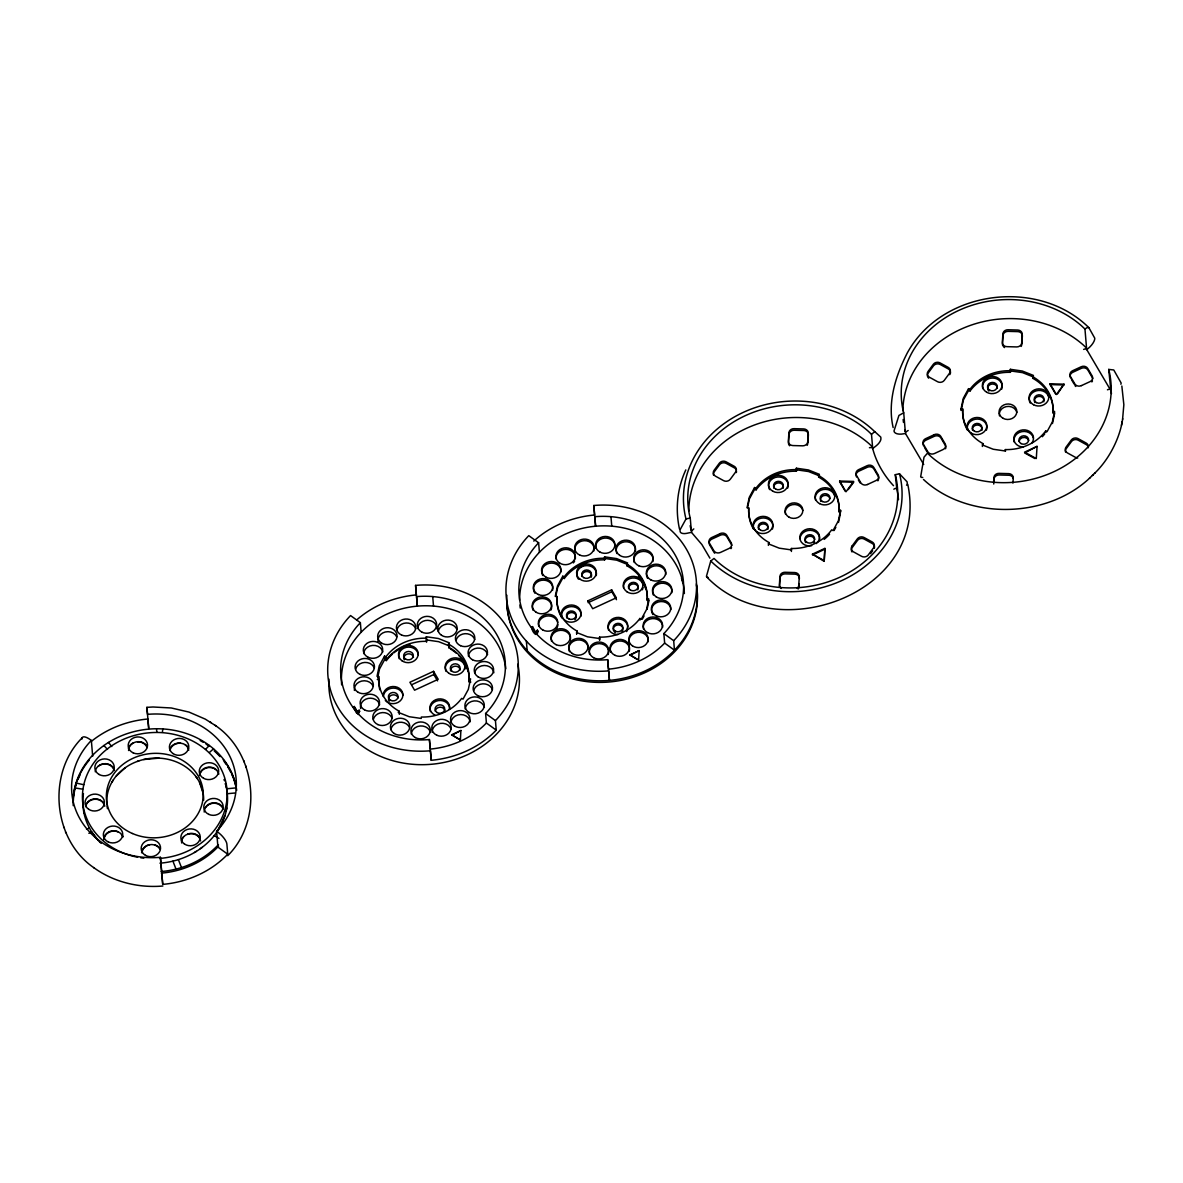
<?xml version="1.0" encoding="UTF-8"?>
<svg xmlns="http://www.w3.org/2000/svg" width="1183" height="1183" viewBox="0 0 1183 1183"><rect width="100%" height="100%" fill="white"/><g stroke="black" fill="none" stroke-linecap="round" stroke-linejoin="round"><path stroke-width="1.5" d="M156.969 732.144L156.348 728.758A82.13 71.483 -4.8 0 0 76.23 782.436L76.037 783.042A82.13 71.483 -4.8 0 0 74.943 787.006L74.721 787.922A82.13 71.483 -4.8 0 0 73.242 805.653M1021.846 344.416L1022.363 335.972A4.85 4.214 -4.8 0 0 1018.045 331.624L1008.123 331.358A4.85 4.214 -4.8 0 0 1003.021 335.44L1002.489 343.795A4.85 4.214 -4.8 0 0 1002.947 345.939M460.394 739.996L460.882 730.503L451.655 734.791L460.394 739.996L451.655 734.791M629.903 654.894L639.131 650.591L638.628 660.099L629.903 654.894L637.179 659.301M426.59 642.147L426.338 636.779L438.361 638.495L449.392 642.887L448.505 644.084L448.845 648.047M426.338 636.779L426.516 641.349A45.265 39.394 -4.8 0 0 386.176 659.996L384.83 659.256L384.564 656.077L385.909 656.831A45.265 39.394 -4.8 0 1 426.25 638.184M599.574 637.119L599.618 640.121L599.574 637.119A45.265 39.394 -4.8 0 0 639.914 618.472L641.275 619.212L646.554 609.496L648.816 598.968L647.205 598.923A45.265 39.394 -4.8 0 0 626.753 564.173L627.626 562.975L616.609 558.583L604.587 556.868L604.631 559.855A45.265 39.394 -4.8 0 0 564.291 578.502L562.931 577.762L562.797 576.18L564.158 576.92A45.265 39.394 -4.8 0 1 604.498 558.272M604.631 559.855L604.587 556.868M791.412 551.47L791.368 548.483A45.265 39.394 -4.8 0 0 831.708 529.836L833.054 530.576L838.348 520.86L840.595 510.331L838.984 510.287A45.265 39.394 -4.8 0 0 818.532 475.536L819.42 474.339L808.388 469.947L796.366 468.217L796.41 471.218A45.265 39.394 -4.8 0 0 756.07 489.866L754.724 489.126L754.591 487.529L755.937 488.283A45.265 39.394 -4.8 0 1 796.277 469.636M796.41 471.218L796.366 468.217M799.102 583.603L798.88 586.945A4.85 4.214 -4.8 0 1 798.111 589.03M807.856 443.226L808.388 434.871A4.85 4.214 -4.8 0 0 804.056 430.523L794.133 430.257A4.85 4.214 -4.8 0 0 789.031 434.353L788.499 442.797A4.85 4.214 -4.8 0 0 789.653 445.754M824.196 561.363L824.891 548.38L812.41 554.147L824.196 561.363L824.891 548.38M993.602 482.457L993.912 477.474A4.85 4.214 -4.8 0 1 998.896 473.377L1008.803 473.644A4.85 4.214 -4.8 0 1 1013.269 478.006L1012.944 483.108M993.735 484.039L994.045 479.056A4.85 4.214 -4.8 0 1 999.029 474.974L1008.936 475.241A4.85 4.214 -4.8 0 1 1013.328 478.583M1032.522 376.623A45.265 39.394 -4.8 0 1 1052.974 411.388L1054.585 411.433L1052.338 421.961L1047.044 431.677L1045.698 430.937A45.265 39.394 -4.8 0 1 1005.343 449.584L1005.269 450.989L993.247 449.259L982.215 444.882L983.103 443.684A45.265 39.394 -4.8 0 1 962.651 408.919L961.04 408.874L961.173 410.471L963.42 399.943L968.714 390.227L968.581 388.63L969.927 389.37A45.265 39.394 -4.8 0 1 1010.267 370.737L1010.356 369.318L1022.378 371.048L1033.41 375.425L1032.655 378.22A45.265 39.394 -4.8 0 1 1053.107 412.971L1054.718 413.015L1052.471 423.544M968.714 390.227L970.06 390.967A45.265 39.394 -4.8 0 1 1010.4 372.32L1010.356 369.318M1037.062 446.375L1036.293 458.56L1024.582 452.143L1037.062 446.375L1024.641 452.941L1034.903 458.56M799.412 578.591L799.412 578.487A4.85 4.214 -4.8 0 0 794.946 574.139L785.039 573.873A4.85 4.214 -4.8 0 0 780.055 577.969L779.538 586.413A4.85 4.214 -4.8 0 0 779.582 587.3M162.426 732.307L162.781 728.935M1122.711 418.723C1120.124 437.473 1109.417 459.137 1094.482 473.437M358.286 714.502L359.114 710.184L357.665 712.24L359.114 710.184M537.348 630.288L537.866 631.145C537.407 639.441 529.954 629.356 532.527 626.606L535.943 632.801L537.348 630.288L535.943 632.801M1121.957 422.627L1122.179 421.429L1121.454 425.333M1122.563 419.418L1123.85 404.734L1121.839 386.013M226.116 811.272L226.796 807.989M377.658 677.755L379.536 668.972L384.83 659.256M555.773 596.247L557.651 587.478L562.931 577.762M647.071 609.334L648.949 600.565L647.338 600.52A45.265 39.394 -4.8 0 0 626.886 565.755L626.753 564.173M747.552 507.611L749.431 498.842L754.724 489.126M838.481 522.442L840.359 513.673M961.04 408.874L963.287 398.36L968.581 388.63M224.947 815.545L217.347 831.383M906.533 485.207A6.462 3.15 -14.2 0 0 907.243 483.433L907.11 481.851L899.494 473.777L895.265 474.664L895.827 476.867A105.08 91.461 -4.8 0 1 841.231 576.579A105.08 91.461 -4.8 0 1 717.268 561.511L714.014 558.435L710.761 561.008L706.458 576.239A6.462 2.543 -45.9 0 0 708.07 577.363M685.8 469.917C677.223 488.254 675.153 509.341 679.5 529.067M359.617 711.057L358.331 713.379M537.866 631.145L536.579 633.467M384.564 656.077L379.27 665.807L377.022 676.336L378.634 676.38A45.265 39.394 -4.8 0 0 399.085 711.131L399.351 714.31M562.797 576.18L557.518 585.896L555.256 596.424L556.868 596.469A45.265 39.394 -4.8 0 0 577.319 631.219L576.579 634.014L577.319 631.219M642.28 619.182L644.04 615.944M754.591 487.529L749.297 497.259L747.05 507.788L748.662 507.818A45.265 39.394 -4.8 0 0 769.113 542.583L768.359 545.363M834.074 530.546L835.834 527.307M869.431 447.721A3.238 1.567 -16.1 0 1 872.699 448.564L876.337 445.695A6.462 2.543 -45.9 0 0 880.921 438.701L880.788 437.119L871.368 428.527A109.413 95.232 -4.8 0 0 742.288 412.837A109.413 95.232 -4.8 0 0 685.43 516.66L686.022 518.953L680.003 529.91L680.136 531.492A6.462 3.15 -14.2 0 0 686.717 533.341L691.449 532.335A3.238 1.301 -44.2 0 1 693.8 528.905M112.03 781.978L113.376 779.834M399.085 711.131L398.198 712.329L409.229 716.721L421.237 718.436L421.325 717.031A45.265 39.394 -4.8 0 0 461.681 698.384L463.026 699.123L468.32 689.408L470.568 678.879L468.956 678.835A45.265 39.394 -4.8 0 0 448.505 644.084M626.886 565.755L627.759 564.557L616.742 560.165L604.72 558.45M769.113 542.583L768.225 543.781L779.257 548.173L791.279 549.888M840.595 510.331L840.729 511.914L839.117 511.869A45.265 39.394 -4.8 0 0 818.666 477.119L819.553 475.921L808.521 471.529L796.499 469.814M848.226 489.614L853.682 482.22L839.708 481.836L839.649 481.037L853.623 481.422L845.978 491.788L839.649 481.037M870.54 553.659L872.655 550.79M982.348 446.464L983.103 443.684M1032.655 378.22L1033.543 377.022L1022.511 372.63L1010.489 370.915M1064.005 384.179L1056.36 394.56L1050.031 383.81L1064.005 384.179L1057.513 393.865M116.141 776.122L125.398 767.604M82.189 737.763C46.847 773.031 52.673 839.812 94.137 867.908M227.713 855.708C263.351 820.322 256.741 753.275 215.129 725.327M205.517 749.371L209.361 745.482L210.16 746.089A82.13 71.483 -4.8 0 1 213.532 748.824L214.019 749.268A82.13 71.483 -4.8 0 1 236.689 790.333M923.465 479.455C967.162 520.357 1048.818 519.973 1092.988 474.871L1092.367 475.462L1095.118 472.83M1089.469 478.243L1090.268 477.518M209.391 752.477L213.532 748.824M688.831 511.086A105.08 91.461 -4.8 0 1 754.517 424.978A105.08 91.461 -4.8 0 1 869.313 443.921L872.566 446.982L871.501 434.294L874.755 431.721M902.836 410.723A105.08 91.461 -4.8 0 1 969.291 325.783A105.08 91.461 -4.8 0 1 1083.303 345.007L1086.556 348.083L1084.959 329.037L1087.059 327.617L1088.863 327.647L1094.778 338.22L1094.63 339.654A9.701 3.8 -45.9 0 1 1087.902 348.704L1086.689 349.665A3.238 1.464 -30.5 0 0 1083.672 349.414M200.385 848.64L202.13 847.383M194.544 852.47L196.363 851.331M88.873 833.305L91.712 831.9L98.145 840.255M451.699 735.279L460.882 730.503M629.947 655.367L639.131 650.591M356.748 713.349L353.244 706.99L354.294 706.502L357.665 712.24M353.288 707.464L354.294 706.502M433.54 671.338L409.909 682.266L414.582 690.207L438.213 679.293L433.54 671.338L433.806 674.517L437.547 680.876M588.01 600.772L611.641 589.844L616.313 597.799L592.698 608.713L588.01 600.772L588.173 602.679L611.803 591.751L611.641 589.844M531.537 627.552L532.527 626.606M411.743 684.706L433.806 674.517M358.242 714.029L353.244 706.99M812.484 554.945L824.965 549.178M86.507 829.239L89.435 828.011M137.272 761.423L138.884 760.876M218.456 844.603A82.13 71.483 -4.8 0 1 181.487 867.553L180.467 867.878A82.13 71.483 -4.8 0 1 176.001 869.106L175.306 869.268A82.13 71.483 -4.8 0 1 161.184 871.546M143.69 759.53L159.04 758.126M172.925 861.135L176.001 869.106M1084.959 329.037L1081.706 325.976A105.08 91.461 -4.8 0 0 957.742 310.892A105.08 91.461 -4.8 0 0 903.132 410.605L903.708 412.808L898.932 415.44L893.993 431.011A9.701 4.732 -14.2 0 0 903.856 433.762L905.439 433.436A3.238 1.464 -30.5 0 1 908.189 430.508M1111.473 393.54A105.08 91.461 -4.8 0 0 1110.881 390.656L1108.722 369.421L1113.765 369.968L1121.1 382.952A9.701 4.732 -14.2 0 1 1120.878 384.253M686.022 518.953L690.251 518.05L689.674 515.862A105.08 91.461 -4.8 0 1 744.284 416.15A105.08 91.461 -4.8 0 1 868.248 431.218L871.501 434.294M236.304 787.863L226.589 788.81M227.313 793.704L235.358 792.965M148.733 728.462L146.899 707.345L153.021 706.99L171.328 707.981L188.984 712.077L205.295 719.131L216.001 725.918M162.87 886.008C138.603 888.152 113.435 882 93.649 867.568M1050.031 383.81L1050.105 384.593L1064.064 384.978M377.288 679.5L378.9 679.545A45.265 39.394 -4.8 0 0 379.802 689.793M426.605 639.944L438.627 641.674L449.658 646.051L448.771 647.249A45.265 39.394 -4.8 0 1 469.222 682.014L470.834 682.059M599.485 638.524L587.463 636.809L576.446 632.417M74.721 787.922L82.647 789.15M76.037 783.042L83.83 784.743M812.41 554.147L824.137 560.579M214.241 835.597L218.988 838.422M210.337 722.088L211.151 722.636M538.62 542.775L528.786 535.648A95.379 83.017 -4.8 0 0 516.306 627.582A95.379 83.017 -4.8 0 0 608.668 670.865L609.467 680.388L607.663 659.656A82.455 71.764 -4.8 0 1 527.81 622.243A82.455 71.764 -4.8 0 1 538.62 542.775L539.418 552.298M663.855 633.585L673.674 640.698L674.473 650.221L664.654 643.094L663.855 633.585A82.455 71.764 -4.8 0 0 674.65 554.117A82.455 71.764 -4.8 0 0 594.812 516.705L595.611 526.228L593.807 505.496A95.379 83.017 -4.8 0 1 686.17 548.764A95.379 83.017 -4.8 0 1 673.674 640.698M361.17 632.195L360.371 622.687L350.552 615.559A95.379 83.017 -4.8 0 0 338.057 707.493A95.379 83.017 -4.8 0 0 430.435 750.776L431.233 760.285A95.379 83.017 -4.8 0 0 496.239 730.133L495.44 720.61A95.379 83.017 -4.8 0 0 507.936 628.676A95.379 83.017 -4.8 0 0 415.558 585.393L416.357 594.916A95.379 83.017 -4.8 0 0 356.66 619.996M415.558 585.393L417.362 606.125L416.564 596.616A82.455 71.764 -4.8 0 1 496.416 634.014A82.455 71.764 -4.8 0 1 485.607 713.482L495.44 720.61M485.607 713.482L486.405 723.005L496.239 730.133M92.673 756.292L91.342 740.425L90.366 739.715A11.638 4.081 43.9 0 0 81.997 739.02M146.899 707.345L147.535 714.355A82.455 71.764 -4.8 0 1 227.387 751.767A82.455 71.764 -4.8 0 1 216.593 831.235L217.568 831.945A11.638 4.081 43.9 0 1 226.885 844.07L227.742 854.215A95.379 83.017 -4.8 0 1 162.736 884.381L160.4 857.305A82.455 71.764 -4.8 0 1 80.548 819.893A82.455 71.764 -4.8 0 1 91.342 740.425M227.742 854.215L217.923 847.102L216.593 831.235M100.111 842.37L101.176 843.361M1088.863 327.647C1038.171 277.532 941.712 289.953 907.272 352.992C895.649 375.662 887.294 402.013 893.15 427.581M710.761 561.008L714.148 564.187A109.413 95.232 -4.8 0 0 843.228 579.892A109.413 95.232 -4.8 0 0 900.086 476.069L899.494 473.777M706.695 576.92C776.654 649.94 930.829 592.846 907.745 484.291M691.449 532.335L701.889 544.55L709.889 558.139M103.897 745.527L107.52 749.401M893.52 485.695C883.553 475.019 876.056 461.666 872.699 448.564M108.481 742.451L111.793 746.547M195.86 776.521L197.28 778.577M1074.977 385.495L1075.022 385.584A4.85 4.214 -4.8 0 0 1075.761 386.471M1086.556 349.296L1109.403 388.128M905.439 433.436L923.716 464.49M1071.473 379.536L1074.09 384.017M1050.105 384.593L1055.517 393.806M924.5 447.47L927.132 451.936M858.355 479.928L860.1 482.915M839.708 481.836L845.254 491.241M611.803 591.751L616.476 599.692M537.393 630.761L537.91 631.618M531.492 627.079L535.81 634.428M359.144 710.658L359.662 711.53M354.338 706.99L357.695 712.713M856.551 476.867L856.596 476.956A4.85 4.214 -4.8 0 1 858.74 471.233L867.376 467.241A4.85 4.214 -4.8 0 1 873.897 468.956L878.378 476.601A4.85 4.214 -4.8 0 1 878.777 478.76M923.627 445.976L923.524 445.784A4.85 4.214 -4.8 0 1 925.757 440.253L934.407 436.261A4.85 4.214 -4.8 0 1 940.869 437.887L945.35 445.518A4.85 4.214 -4.8 0 1 945.542 448.741M199.543 782.436L203.18 793.512M178.382 859.612L181.487 867.553M243.802 760.669L244.304 762.015M245.68 765.785L246.182 767.161M63.631 826.873L63.912 827.627M65.509 832.004L65.79 832.758M224.031 779.493L224.474 780.81M1108.722 369.421L1109.284 371.625A105.08 91.461 -4.8 0 1 1054.674 471.337A105.08 91.461 -4.8 0 1 930.71 456.254L927.472 453.193L924.012 457.17L920.67 476.779A9.701 3.8 -45.9 0 0 922.74 477.429M904.729 429.651L905.306 431.854L903.708 412.808M225.347 783.427L226.352 787.449M83.682 811.287L84.023 813.194M106.84 804.041L106.795 803.464A48.503 42.218 -4.8 0 1 154.455 758.096A48.503 42.218 -4.8 0 1 203.639 800.24M82.914 805.017L83.106 806.954M360.371 622.687A82.455 71.764 -4.8 0 0 349.577 702.155A82.455 71.764 -4.8 0 0 429.414 739.552L431.233 760.285M148.733 728.624L147.86 719.013A95.379 83.017 -4.8 0 0 91.564 741.209M160.4 857.305L162.736 884.381M1052.974 411.388L1053.107 412.971M1045.698 430.937L1045.831 432.52M1010.267 370.737L1010.4 372.32M1005.343 449.584L1005.491 451.167M969.927 389.37L970.06 390.967M962.651 408.919L962.785 410.516A45.265 39.394 -4.8 0 0 967.605 430.39M895.265 474.664L896.891 489.57A105.08 91.461 -4.8 0 1 898.489 499.699M838.984 510.287L839.117 511.869M818.532 475.536L818.666 477.119M791.368 548.483L791.501 550.065M755.937 488.283L756.07 489.866M748.662 507.818L748.795 509.415A45.265 39.394 -4.8 0 0 753.615 529.289M690.251 518.05L691.316 530.753L690.754 528.55A105.08 91.461 -4.8 0 1 690.162 525.666M647.205 598.923L647.338 600.52M639.914 618.472L640.047 620.055M610.96 516.66L611.759 526.184M607.663 659.656L608.461 669.164A82.455 71.764 -4.8 0 0 664.654 643.094M593.807 505.496L594.605 515.004A95.379 83.017 -4.8 0 0 533.799 541.075M564.158 576.92L564.291 578.502M556.868 596.469L557.001 598.051A45.265 39.394 -4.8 0 0 561.821 617.925M526.361 641.097L527.16 650.62M468.956 678.835L469.222 682.014M432.712 596.572L433.51 606.08M429.414 739.552L430.213 749.076A82.455 71.764 -4.8 0 0 486.405 723.005M385.909 656.831L386.25 660.794A45.265 39.394 -4.8 0 1 392.505 654.022M378.634 676.38L378.9 679.545M157.058 728.758A82.13 71.483 -4.8 0 1 209.361 745.482M218.589 846.185A82.13 71.483 -4.8 0 1 161.317 873.143M73.316 800.995A82.13 71.483 -4.8 0 1 73.878 794.769M74.13 793.216A82.13 71.483 -4.8 0 1 75.076 788.588M75.461 787.05A82.13 71.483 -4.8 0 1 76.363 784.018M78.004 779.523A82.13 71.483 -4.8 0 1 79.956 775.131M214.153 750.85A82.13 71.483 -4.8 0 1 220.038 756.617M224.193 761.615A82.13 71.483 -4.8 0 1 226.071 764.233M227.816 766.924A82.13 71.483 -4.8 0 1 230.892 772.499M231.572 773.919A82.13 71.483 -4.8 0 1 233.391 778.296M233.923 779.774A82.13 71.483 -4.8 0 1 236.023 787.316M181.664 843.006A9.701 8.444 -4.8 0 1 183.676 836.736M187.698 834.045A9.701 8.444 -4.8 0 1 200.297 838.525M107.461 808.64A48.503 42.218 -4.8 0 1 107.017 805.919M225.465 783.871A72.429 63.039 -4.8 0 1 217.879 830.57M217.081 831.767A72.429 63.039 -4.8 0 1 159.956 863.176M99.771 842.03A72.429 63.039 -4.8 0 1 97.805 839.915M96.843 838.836A72.429 63.039 -4.8 0 1 83.431 793.571M104.311 837.727A9.701 8.444 -4.8 0 1 118.344 831.96M121.997 834.887A9.701 8.444 -4.8 0 1 123.032 836.869M85.59 806.643A9.701 8.444 -4.8 0 1 94.063 799.309A9.701 8.444 -4.8 0 1 104.193 804.366M128.4 748.469A9.701 8.444 -4.8 0 1 132.747 743.131M137.553 741.785A9.701 8.444 -4.8 0 1 147.121 747.612M170.189 748.307A9.701 8.444 -4.8 0 1 180.496 743.072M185.095 744.713A9.701 8.444 -4.8 0 1 188.718 750.288M142.019 852.677A9.701 8.444 -4.8 0 1 149.738 844.736M154.751 844.899A9.701 8.444 -4.8 0 1 160.356 849.01M98.248 766.244A9.701 8.444 -4.8 0 1 114.189 770.517M199.483 775.279A9.701 8.444 -4.8 0 1 205.975 767.649A9.701 8.444 -4.8 0 1 216.4 769.808M205.443 807.427A9.701 8.444 -4.8 0 1 222.227 806.658M137.627 857.217A72.429 63.039 -4.8 0 1 97.671 757.992A72.429 63.039 -4.8 0 1 218.722 764.721A72.429 63.039 -4.8 0 1 159.557 858.444M143.808 858.163A72.429 63.039 -4.8 0 1 140.703 857.749M181.354 840.995A9.701 8.444 -4.8 0 1 191.143 833.631A9.701 8.444 -4.8 0 1 200.563 840.95M85.56 806.229A9.701 8.444 -4.8 0 1 95.335 798.865A9.701 8.444 -4.8 0 1 104.769 806.2M95.261 771.76A9.701 8.444 -4.8 0 1 103.039 763.863A9.701 8.444 -4.8 0 1 113.627 768.196M103.749 839.634A9.701 8.444 -4.8 0 1 111.956 830.924A9.701 8.444 -4.8 0 1 122.736 836.692M128.563 750.51A9.701 8.444 -4.8 0 1 135.527 742.066A9.701 8.444 -4.8 0 1 146.529 745.571M141.59 852.632A9.701 8.444 -4.8 0 1 149.369 844.736A9.701 8.444 -4.8 0 1 159.956 849.069M204.186 812.026A9.701 8.444 -4.8 0 1 212.393 803.316A9.701 8.444 -4.8 0 1 223.173 809.083M199.69 775.575A9.701 8.444 -4.8 0 1 208.711 767.501A9.701 8.444 -4.8 0 1 218.855 774.081M169.908 750.54A9.701 8.444 -4.8 0 1 178.426 743.249A9.701 8.444 -4.8 0 1 188.526 748.381M73.035 799.575A82.455 71.764 -4.8 0 1 89.317 760.033M200.193 740.573A82.455 71.764 -4.8 0 1 203.165 742.273M206.049 744.092A82.455 71.764 -4.8 0 1 208.829 746.015M216.548 752.418A82.455 71.764 -4.8 0 1 218.899 754.754M223.217 759.663A82.455 71.764 -4.8 0 1 235.89 785.157M341.665 684.868A82.455 71.764 -4.8 0 1 416.475 606.214A82.455 71.764 -4.8 0 1 505.762 668.779M517.77 664.21A95.379 83.017 -4.8 0 1 430.523 764.351A95.379 83.017 -4.8 0 1 328.948 679.116M396.985 629.696A9.701 8.444 -4.8 0 1 406.109 622.983A9.701 8.444 -4.8 0 1 415.706 628.779M434.93 715.05A9.863 8.577 -4.8 0 1 430.789 704.107A9.863 8.577 -4.8 0 1 443.034 699.301A9.863 8.577 -4.8 0 1 449.303 709.401M383.322 696.491A9.863 8.577 -4.8 0 1 395.137 686.658A9.863 8.577 -4.8 0 1 401.436 699.478A9.863 8.577 -4.8 0 1 385.318 700.543M450.531 670.85A4.85 4.214 -4.8 0 1 454.997 666.221A4.85 4.214 -4.8 0 1 460.202 670.007M435.27 711.16A4.85 4.214 -4.8 0 1 440.52 707.212A4.85 4.214 -4.8 0 1 444.926 711.708M404.261 659.848A4.85 4.214 -4.8 0 1 407.322 654.022A4.85 4.214 -4.8 0 1 413.473 657.304M417.629 628.498A9.701 8.444 -4.8 0 1 427.832 620.321A9.701 8.444 -4.8 0 1 436.985 629.031M438.213 631.485A9.701 8.444 -4.8 0 1 446.642 624.121A9.701 8.444 -4.8 0 1 456.801 629.149M393.924 652.824A45.265 39.394 -4.8 0 1 399.292 649.112M403.669 646.82A45.265 39.394 -4.8 0 1 409.924 644.424M450.457 648.979A45.265 39.394 -4.8 0 1 456.461 653.341M459.078 655.84A45.265 39.394 -4.8 0 1 467.936 670.894M389.222 701.253A4.85 4.214 -4.8 0 1 391.558 695.19A4.85 4.214 -4.8 0 1 398.094 697.866M456.002 640.387A9.701 8.444 -4.8 0 1 465.126 633.674A9.701 8.444 -4.8 0 1 474.723 639.471M355.669 669.149A9.701 8.444 -4.8 0 1 364.793 662.436A9.701 8.444 -4.8 0 1 374.375 668.232M363.654 653.563A9.701 8.444 -4.8 0 1 372.586 645.415A9.701 8.444 -4.8 0 1 382.819 651.892M360.667 708.558A9.701 8.444 -4.8 0 1 368.15 698.399A9.701 8.444 -4.8 0 1 379.625 704.698M354.382 690.428A9.701 8.444 -4.8 0 1 361.599 681.083A9.701 8.444 -4.8 0 1 373 685.889M390.848 729.66A9.701 8.444 -4.8 0 1 399.292 722.295A9.701 8.444 -4.8 0 1 409.436 727.323M373.37 719.294A9.701 8.444 -4.8 0 1 382.493 712.58A9.701 8.444 -4.8 0 1 392.076 718.377M432.135 732.188A9.701 8.444 -4.8 0 1 440.239 723.419A9.701 8.444 -4.8 0 1 451.093 729.083M411.27 734.111A9.701 8.444 -4.8 0 1 420.202 725.963A9.701 8.444 -4.8 0 1 430.435 732.44M450.974 722.014A9.701 8.444 -4.8 0 1 460.675 714.562A9.701 8.444 -4.8 0 1 470.198 721.807M378.057 641.334A9.701 8.444 -4.8 0 1 385.274 631.988A9.701 8.444 -4.8 0 1 396.675 636.794M473.703 690.532A9.701 8.444 -4.8 0 1 482.827 683.833A9.701 8.444 -4.8 0 1 492.424 689.63M468.424 656.24A9.701 8.444 -4.8 0 1 477.37 648.107A9.701 8.444 -4.8 0 1 487.588 654.583M474.649 672.935A9.701 8.444 -4.8 0 1 484.35 665.482A9.701 8.444 -4.8 0 1 493.873 672.713M465.244 709.046A9.701 8.444 -4.8 0 1 474.176 700.898A9.701 8.444 -4.8 0 1 484.409 707.39M383.44 695.826A9.863 8.577 -4.8 0 1 393.126 688.092A9.863 8.577 -4.8 0 1 402.974 695.293M399.189 658.709A9.863 8.577 -4.8 0 1 406.464 647.308A9.863 8.577 -4.8 0 1 418.309 654.82M445.991 671.367A9.863 8.577 -4.8 0 1 454.065 659.537A9.863 8.577 -4.8 0 1 464.919 669.134M430.405 711.56A9.863 8.577 -4.8 0 1 438.494 700.573A9.863 8.577 -4.8 0 1 449.747 708.765M561.57 616.58A9.863 8.577 -4.8 0 1 571.241 606.598A9.863 8.577 -4.8 0 1 581.104 616.032M617.984 634.561A9.863 8.577 -4.8 0 1 608.151 624.772A9.863 8.577 -4.8 0 1 621.134 617.807A9.863 8.577 -4.8 0 1 626.458 630.007M578.472 579.197A9.863 8.577 -4.8 0 1 584.565 565.814A9.863 8.577 -4.8 0 1 596.291 575.574M627.552 629.504A9.863 8.577 -4.8 0 1 626.591 631.604M608.52 630.066A9.863 8.577 -4.8 0 1 616.609 619.079A9.863 8.577 -4.8 0 1 627.862 627.271M581.947 576.52A4.85 4.214 -4.8 0 1 587.256 571.552A4.85 4.214 -4.8 0 1 591.249 577.2M652.957 614.613A9.701 8.444 -4.8 0 1 658.369 601.955A9.701 8.444 -4.8 0 1 670.879 609.511M653.297 594.975A9.701 8.444 -4.8 0 1 661.134 583.278A9.701 8.444 -4.8 0 1 671.885 592.639M629.622 644.055A9.701 8.444 -4.8 0 1 637.46 632.358A9.701 8.444 -4.8 0 1 648.21 641.733M647.5 578.221A9.701 8.444 -4.8 0 1 654.155 565.992A9.701 8.444 -4.8 0 1 665.822 574.48M610.591 652.07A9.701 8.444 -4.8 0 1 619.552 640.994A9.701 8.444 -4.8 0 1 629.312 651.153M643.478 628.957A9.701 8.444 -4.8 0 1 652.232 618.62A9.701 8.444 -4.8 0 1 662.643 627.286M542.731 575.529A9.701 8.444 -4.8 0 1 549.37 563.315A9.701 8.444 -4.8 0 1 561.053 571.803M574.642 560.979A9.701 8.444 -4.8 0 1 573.341 562.901M556.099 559.041A9.701 8.444 -4.8 0 1 565.829 549.385A9.701 8.444 -4.8 0 1 575.322 558.834M575.189 551.781A9.701 8.444 -4.8 0 1 584.151 540.69A9.701 8.444 -4.8 0 1 593.91 550.864M622.968 629.415A4.85 4.214 -4.8 0 1 622.11 631.485M615.352 632.654A4.85 4.214 -4.8 0 1 614.421 631.929M613.74 631.012A4.85 4.214 -4.8 0 1 616.683 625.142A4.85 4.214 -4.8 0 1 622.909 628.321M643.02 587.64A9.863 8.577 -4.8 0 1 642.31 589.799M623.485 587.714A9.863 8.577 -4.8 0 1 632.18 578.043A9.863 8.577 -4.8 0 1 643.064 585.393M520.269 608.077A82.455 71.764 -4.8 0 1 519.899 604.957M519.662 600.269A82.455 71.764 -4.8 0 1 600.092 525.932A82.455 71.764 -4.8 0 1 684.365 593.555M628.587 588.557A4.85 4.214 -4.8 0 1 634.31 583.973A4.85 4.214 -4.8 0 1 637.785 589.873M696.358 583.899A95.379 83.017 -4.8 0 1 606.361 680.609A95.379 83.017 -4.8 0 1 506.856 595.241M696.491 585.481A95.379 83.017 -4.8 0 1 610.635 681.866A95.379 83.017 -4.8 0 1 506.916 604.069M681.467 578.206A82.455 71.764 -4.8 0 1 682.754 582.746M569.496 651.7A9.701 8.444 -4.8 0 1 577.334 640.003A9.701 8.444 -4.8 0 1 588.084 649.378M551.574 641.378A9.701 8.444 -4.8 0 1 560.535 630.302A9.701 8.444 -4.8 0 1 570.28 640.461M589.504 654.022A9.701 8.444 -4.8 0 1 599.515 643.641A9.701 8.444 -4.8 0 1 608.195 654.524M557.873 624.609A9.701 8.444 -4.8 0 1 556.306 628.794M538.709 626.28A9.701 8.444 -4.8 0 1 546.191 616.121A9.701 8.444 -4.8 0 1 557.681 622.406M533.045 610.265A9.701 8.444 -4.8 0 1 542.154 598.48A9.701 8.444 -4.8 0 1 550.953 610.058M534.923 593.215A9.701 8.444 -4.8 0 1 541.563 580.276A9.701 8.444 -4.8 0 1 552.594 590.317M595.862 548.409A9.701 8.444 -4.8 0 1 604.617 538.073A9.701 8.444 -4.8 0 1 615.027 546.738M616.861 553.526A9.701 8.444 -4.8 0 1 624.683 541.829A9.701 8.444 -4.8 0 1 635.448 551.189M634.221 562.472A9.701 8.444 -4.8 0 1 643.168 551.396A9.701 8.444 -4.8 0 1 652.927 561.555M578.901 567.603A45.265 39.394 -4.8 0 1 584.92 564.823M638.48 576.461A45.265 39.394 -4.8 0 1 642.65 582.228M643.493 583.751A45.265 39.394 -4.8 0 1 645.593 588.557M566.775 617.97A4.85 4.214 -4.8 0 1 571.463 612.543A4.85 4.214 -4.8 0 1 576.136 617.777M575.663 618.798A4.85 4.214 -4.8 0 1 574.879 619.685M928.64 378.161A4.85 4.214 -4.8 0 1 928.182 373.029L933.624 365.665A4.85 4.214 -4.8 0 1 940.189 364.482L948.308 368.933A4.85 4.214 -4.8 0 1 949.772 374.671M1021.639 345.406A4.85 4.214 -4.8 0 1 1021.121 346.427M1004.589 347.565A4.85 4.214 -4.8 0 1 1003.642 346.841M967.457 429.606A9.863 8.577 -4.8 0 1 977.631 419.063A9.863 8.577 -4.8 0 1 986.459 430.124M988.899 391.115A4.85 4.214 -4.8 0 1 990.896 384.268A4.85 4.214 -4.8 0 1 997.343 388.364M1088.39 447.263A4.85 4.214 -4.8 0 0 1086.305 444.631L1078.186 440.18A4.85 4.214 -4.8 0 0 1071.532 441.466L1066.179 448.727A4.85 4.214 -4.8 0 0 1065.513 452.024M903.472 422.42A105.08 91.461 -4.8 0 1 903.147 419.507M1044.722 433.954A45.265 39.394 -4.8 0 1 1042.282 436.719M1030.26 403.078A9.863 8.577 -4.8 0 1 1035.79 390.967A9.863 8.577 -4.8 0 1 1048.7 397.044M982.733 388.601A9.863 8.577 -4.8 0 1 992.907 378.042A9.863 8.577 -4.8 0 1 1001.735 389.118M1092.456 380.926A4.85 4.214 -4.8 0 1 1091.865 381.917M1092.722 378.752A4.85 4.214 -4.8 0 0 1092.367 377.702L1087.887 370.057A4.85 4.214 -4.8 0 0 1081.366 368.327L1072.715 372.334A4.85 4.214 -4.8 0 0 1070.541 377.969M1019.081 441.466A4.85 4.214 -4.8 0 1 1028.663 440.638M1023.118 447.026A9.863 8.577 -4.8 0 1 1014.053 436.675A9.863 8.577 -4.8 0 1 1027.509 430.449A9.863 8.577 -4.8 0 1 1031.901 442.96M1034.874 402.59A4.85 4.214 -4.8 0 1 1038.822 396.394A4.85 4.214 -4.8 0 1 1043.79 401.821M1088.123 447.854A4.85 4.214 -4.8 0 0 1086.157 443.048L1078.053 438.597A4.85 4.214 -4.8 0 0 1071.399 439.869L1066.046 447.144A4.85 4.214 -4.8 0 0 1067.45 452.956L1075.569 457.407A4.85 4.214 -4.8 0 0 1077.713 458.028M1014.142 441.984A9.863 8.577 -4.8 0 1 1021.757 431.647A9.863 8.577 -4.8 0 1 1033.424 438.05M972.485 430.198A4.85 4.214 -4.8 0 1 977.498 425.008A4.85 4.214 -4.8 0 1 981.846 430.449M999.458 415.898A8.887 7.734 -4.8 0 1 1006.319 406.582A8.887 7.734 -4.8 0 1 1016.833 412.349M1107.436 389.799A3.238 1.464 -30.5 0 1 1109.994 389.429M815.427 499.877A9.863 8.577 -4.8 0 1 823.043 489.54A9.863 8.577 -4.8 0 1 834.71 495.943M811.686 545.703A9.863 8.577 -4.8 0 1 799.9 536.313A9.863 8.577 -4.8 0 1 814.303 529.659A9.863 8.577 -4.8 0 1 816.24 543.589M753.467 528.505A9.863 8.577 -4.8 0 1 763.641 517.962A9.863 8.577 -4.8 0 1 772.469 529.023M829.549 534.258A45.265 39.394 -4.8 0 1 824.152 539.389M773.771 488.091A4.85 4.214 -4.8 0 1 778.784 482.901A4.85 4.214 -4.8 0 1 783.131 488.342M814.525 541.725A4.85 4.214 -4.8 0 1 813.978 542.731M805.608 542.509A4.85 4.214 -4.8 0 1 808.314 536.55A4.85 4.214 -4.8 0 1 814.673 539.537M799.959 538.649A9.863 8.577 -4.8 0 1 810.325 530.324A9.863 8.577 -4.8 0 1 819.627 539.182M878.481 479.825A4.85 4.214 -4.8 0 1 877.875 480.816M820.884 501.503A4.85 4.214 -4.8 0 1 820.455 500.468M820.366 499.374A4.85 4.214 -4.8 0 1 829.948 498.531M758.51 529.097A4.85 4.214 -4.8 0 1 763.508 523.906A4.85 4.214 -4.8 0 1 767.856 529.348M736.506 471.455A4.85 4.214 -4.8 0 1 736.299 472.549M736.388 470.361A4.85 4.214 -4.8 0 0 734.318 467.832L726.199 463.381A4.85 4.214 -4.8 0 0 719.634 464.579L714.192 471.928A4.85 4.214 -4.8 0 0 713.512 475.122M797.15 588.306A4.85 4.214 -4.8 0 0 798.747 585.348L799.279 576.905A4.85 4.214 -4.8 0 0 794.813 572.557L784.906 572.276A4.85 4.214 -4.8 0 0 779.922 576.372L779.405 584.831A4.85 4.214 -4.8 0 0 781.386 588.424M714.739 553.215A4.85 4.214 -4.8 0 1 714.014 552.328L709.534 544.683A4.85 4.214 -4.8 0 1 711.767 539.152L720.417 535.16A4.85 4.214 -4.8 0 1 726.88 536.801L731.36 544.417A4.85 4.214 -4.8 0 1 731.759 545.467M731.552 547.64A4.85 4.214 -4.8 0 1 730.99 548.646M785.394 513.999A8.887 7.734 -4.8 0 1 792.255 504.683A8.887 7.734 -4.8 0 1 802.784 510.464M893.845 489.215A3.238 1.301 -44.2 0 1 896.463 488.949M769.601 489.599A9.863 8.577 -4.8 0 1 777.63 476.986A9.863 8.577 -4.8 0 1 787.745 488.017M807.649 444.32A4.85 4.214 -4.8 0 1 807.131 445.326M874.267 548.35A4.85 4.214 -4.8 0 0 872.315 543.529L864.196 539.078A4.85 4.214 -4.8 0 0 857.542 540.365L852.189 547.625A4.85 4.214 -4.8 0 0 851.982 551.943M807.723 441.629L807.723 441.732A4.85 4.214 -4.8 0 1 802.739 445.828L792.832 445.562A4.85 4.214 -4.8 0 1 788.366 441.215L788.898 432.756A4.85 4.214 -4.8 0 1 794 428.675L803.922 428.941A4.85 4.214 -4.8 0 1 808.255 433.289L807.723 441.629M1021.713 342.73L1021.713 342.833A4.85 4.214 -4.8 0 1 1016.729 346.93L1006.925 346.663A4.85 4.214 -4.8 0 1 1002.356 342.301L1002.888 333.857A4.85 4.214 -4.8 0 1 1007.99 329.761L1017.912 330.042A4.85 4.214 -4.8 0 1 1022.23 334.39L1021.713 342.73M735.649 471.987L730.295 479.248A4.85 4.214 -4.8 0 1 723.582 480.623L715.464 476.172A4.85 4.214 -4.8 0 1 714.059 470.346L719.501 462.982A4.85 4.214 -4.8 0 1 726.066 461.799L734.185 466.25A4.85 4.214 -4.8 0 1 735.649 471.987M949.638 373.074L944.226 380.438A4.85 4.214 -4.8 0 1 937.572 381.725L929.454 377.259A4.85 4.214 -4.8 0 1 928.049 371.447L933.491 364.083A4.85 4.214 -4.8 0 1 940.056 362.9L948.175 367.351A4.85 4.214 -4.8 0 1 949.638 373.074M852.056 546.043L851.997 546.132A4.85 4.214 -4.8 0 0 853.461 551.855L861.579 556.321A4.85 4.214 -4.8 0 0 868.145 555.123L873.586 547.759A4.85 4.214 -4.8 0 0 872.182 541.947L864.152 537.54A4.85 4.214 -4.8 0 0 857.409 538.783L852.056 546.043M720.284 533.577L711.634 537.57A4.85 4.214 -4.8 0 0 709.401 543.101L713.881 550.731A4.85 4.214 -4.8 0 0 720.403 552.461L729.039 548.468A4.85 4.214 -4.8 0 0 731.227 542.834L726.746 535.204A4.85 4.214 -4.8 0 0 720.284 533.577M934.274 434.664L925.624 438.671A4.85 4.214 -4.8 0 0 923.391 444.202L927.871 451.832A4.85 4.214 -4.8 0 0 934.393 453.562L943.028 449.57A4.85 4.214 -4.8 0 0 945.217 443.936L940.736 436.305A4.85 4.214 -4.8 0 0 934.274 434.664M867.464 484.498L867.361 484.542A4.85 4.214 -4.8 0 1 860.899 482.901L856.418 475.285A4.85 4.214 -4.8 0 1 858.607 469.651L867.243 465.644A4.85 4.214 -4.8 0 1 873.764 467.374L878.244 475.019A4.85 4.214 -4.8 0 1 876.011 480.549L867.464 484.498M1081.454 385.584L1081.351 385.643A4.85 4.214 -4.8 0 1 1074.889 384.002L1070.408 376.371A4.85 4.214 -4.8 0 1 1072.582 370.737L1081.232 366.745A4.85 4.214 -4.8 0 1 1087.754 368.475L1092.234 376.12A4.85 4.214 -4.8 0 1 1090.001 381.651L1081.454 385.584M132.437 833.512A48.503 42.218 -4.8 0 0 203.195 792.728A48.503 42.218 -4.8 0 0 128.725 760.492A48.503 42.218 -4.8 0 0 132.437 833.512M184.474 844.026A9.701 8.444 -4.8 0 0 200.119 838.407A9.701 8.444 -4.8 0 0 187.018 829.52A9.701 8.444 -4.8 0 0 184.474 844.026M145.479 855.353A9.701 8.444 -4.8 0 0 160.533 848.566A9.701 8.444 -4.8 0 0 146.574 840.729A9.701 8.444 -4.8 0 0 145.479 855.353M108.378 842A9.701 8.444 -4.8 0 0 122.721 834.104A9.701 8.444 -4.8 0 0 107.993 827.375A9.701 8.444 -4.8 0 0 108.378 842M88.666 809.276A9.701 8.444 -4.8 0 0 104.311 803.641A9.701 8.444 -4.8 0 0 91.224 794.754A9.701 8.444 -4.8 0 0 88.666 809.276M99.15 774.495A9.701 8.444 -4.8 0 0 114.204 767.708A9.701 8.444 -4.8 0 0 100.244 759.87A9.701 8.444 -4.8 0 0 99.15 774.495M133.191 752.861A9.701 8.444 -4.8 0 0 147.535 744.979A9.701 8.444 -4.8 0 0 132.821 738.251A9.701 8.444 -4.8 0 0 133.191 752.861M173.029 753.586A9.701 8.444 -4.8 0 0 188.674 747.952A9.701 8.444 -4.8 0 0 175.572 739.064A9.701 8.444 -4.8 0 0 173.029 753.586M203.58 778.296A9.701 8.444 -4.8 0 0 218.633 771.508A9.701 8.444 -4.8 0 0 204.659 763.671A9.701 8.444 -4.8 0 0 203.58 778.296M208.814 814.392A9.701 8.444 -4.8 0 0 223.173 806.495A9.701 8.444 -4.8 0 0 208.445 799.767A9.701 8.444 -4.8 0 0 208.814 814.392M452.01 671.323A4.85 4.214 -4.8 0 0 459.936 668.735A4.85 4.214 -4.8 0 0 453.562 664.092A4.85 4.214 -4.8 0 0 452.01 671.323M401.525 635.005A9.701 8.444 -4.8 0 0 415.78 626.975A9.701 8.444 -4.8 0 0 400.978 620.38A9.701 8.444 -4.8 0 0 401.525 635.005M448.889 673.304A9.863 8.577 -4.8 0 0 464.786 667.537A9.863 8.577 -4.8 0 0 451.433 658.532A9.863 8.577 -4.8 0 0 448.889 673.304M401.939 660.735A9.863 8.577 -4.8 0 0 418.043 655.471A9.863 8.577 -4.8 0 0 405.089 646.051A9.863 8.577 -4.8 0 0 401.939 660.735M437.104 712.565A4.85 4.214 -4.8 0 0 444.719 709.327A4.85 4.214 -4.8 0 0 437.858 705.26A4.85 4.214 -4.8 0 0 437.104 712.565M405.636 659.138A4.85 4.214 -4.8 0 0 413.311 656.033A4.85 4.214 -4.8 0 0 406.523 651.848A4.85 4.214 -4.8 0 0 405.636 659.138M421.68 631.988A9.701 8.444 -4.8 0 0 436.645 625.068A9.701 8.444 -4.8 0 0 422.597 617.349A9.701 8.444 -4.8 0 0 421.68 631.988M441.496 635.286A9.701 8.444 -4.8 0 0 457.067 629.519A9.701 8.444 -4.8 0 0 443.862 620.75A9.701 8.444 -4.8 0 0 441.496 635.286M460.542 645.696A9.701 8.444 -4.8 0 0 474.797 637.681A9.701 8.444 -4.8 0 0 459.995 631.071A9.701 8.444 -4.8 0 0 460.542 645.696M381.37 642.931A9.701 8.444 -4.8 0 0 396.941 637.164A9.701 8.444 -4.8 0 0 383.736 628.395A9.701 8.444 -4.8 0 0 381.37 642.931M390.789 700.395A4.85 4.214 -4.8 0 0 398.065 696.58A4.85 4.214 -4.8 0 0 390.789 693.075A4.85 4.214 -4.8 0 0 390.789 700.395M360.209 674.458A9.701 8.444 -4.8 0 0 374.464 666.443A9.701 8.444 -4.8 0 0 359.647 659.833A9.701 8.444 -4.8 0 0 360.209 674.458M367.706 657.053A9.701 8.444 -4.8 0 0 382.671 650.132A9.701 8.444 -4.8 0 0 368.608 642.413A9.701 8.444 -4.8 0 0 367.706 657.053M364.512 709.844A9.701 8.444 -4.8 0 0 379.492 702.924A9.701 8.444 -4.8 0 0 365.429 695.22A9.701 8.444 -4.8 0 0 364.512 709.844M357.68 692.011A9.701 8.444 -4.8 0 0 373.266 686.244A9.701 8.444 -4.8 0 0 360.061 677.475A9.701 8.444 -4.8 0 0 357.68 692.011M394.131 733.46A9.701 8.444 -4.8 0 0 409.702 727.693A9.701 8.444 -4.8 0 0 396.497 718.924A9.701 8.444 -4.8 0 0 394.131 733.46M377.909 724.602A9.701 8.444 -4.8 0 0 392.164 716.587A9.701 8.444 -4.8 0 0 377.347 709.992A9.701 8.444 -4.8 0 0 377.909 724.602M436.926 735.294A9.701 8.444 -4.8 0 0 451.181 727.279A9.701 8.444 -4.8 0 0 436.379 720.684A9.701 8.444 -4.8 0 0 436.926 735.294M415.322 737.586A9.701 8.444 -4.8 0 0 430.287 730.665A9.701 8.444 -4.8 0 0 416.224 722.961A9.701 8.444 -4.8 0 0 415.322 737.586M477.932 676.735A9.701 8.444 -4.8 0 0 493.518 670.953A9.701 8.444 -4.8 0 0 480.313 662.199A9.701 8.444 -4.8 0 0 477.932 676.735M478.243 695.841A9.701 8.444 -4.8 0 0 492.498 687.826A9.701 8.444 -4.8 0 0 477.695 681.231A9.701 8.444 -4.8 0 0 478.243 695.841M454.257 725.815A9.701 8.444 -4.8 0 0 469.828 720.048A9.701 8.444 -4.8 0 0 456.623 711.279A9.701 8.444 -4.8 0 0 454.257 725.815M469.296 712.536A9.701 8.444 -4.8 0 0 484.261 705.615A9.701 8.444 -4.8 0 0 470.213 697.896A9.701 8.444 -4.8 0 0 469.296 712.536M472.475 659.73A9.701 8.444 -4.8 0 0 487.455 652.809A9.701 8.444 -4.8 0 0 473.392 645.09A9.701 8.444 -4.8 0 0 472.475 659.73M568.905 618.901A4.85 4.214 -4.8 0 0 576.165 615.086A4.85 4.214 -4.8 0 0 568.905 611.581A4.85 4.214 -4.8 0 0 568.905 618.901M565.252 620.572A9.863 8.577 -4.8 0 0 580.971 614.45A9.863 8.577 -4.8 0 0 567.337 605.77A9.863 8.577 -4.8 0 0 565.252 620.572M580.054 579.241A9.863 8.577 -4.8 0 0 596.158 573.977A9.863 8.577 -4.8 0 0 583.189 564.557A9.863 8.577 -4.8 0 0 580.054 579.241M583.737 577.644A4.85 4.214 -4.8 0 0 591.411 574.539A4.85 4.214 -4.8 0 0 584.639 570.354A4.85 4.214 -4.8 0 0 583.737 577.644M656.491 615.929A9.701 8.444 -4.8 0 0 670.746 607.914A9.701 8.444 -4.8 0 0 655.944 601.319A9.701 8.444 -4.8 0 0 656.491 615.929M656.181 596.824A9.701 8.444 -4.8 0 0 671.752 591.056A9.701 8.444 -4.8 0 0 658.547 582.287A9.701 8.444 -4.8 0 0 656.181 596.824M535.929 612.114A9.701 8.444 -4.8 0 0 551.5 606.347A9.701 8.444 -4.8 0 0 538.295 597.578A9.701 8.444 -4.8 0 0 535.929 612.114M538.442 594.546A9.701 8.444 -4.8 0 0 552.698 586.531A9.701 8.444 -4.8 0 0 537.895 579.936A9.701 8.444 -4.8 0 0 538.442 594.546M579.774 555.093A9.701 8.444 -4.8 0 0 594.029 547.078A9.701 8.444 -4.8 0 0 579.212 540.483A9.701 8.444 -4.8 0 0 579.774 555.093M559.603 563.019A9.701 8.444 -4.8 0 0 575.189 557.252A9.701 8.444 -4.8 0 0 561.984 548.483A9.701 8.444 -4.8 0 0 559.603 563.019M545.94 577.141A9.701 8.444 -4.8 0 0 560.919 570.221A9.701 8.444 -4.8 0 0 546.857 562.502A9.701 8.444 -4.8 0 0 545.94 577.141M619.729 555.374A9.701 8.444 -4.8 0 0 635.315 549.607A9.701 8.444 -4.8 0 0 622.11 540.838A9.701 8.444 -4.8 0 0 619.729 555.374M599.929 552.077A9.701 8.444 -4.8 0 0 614.894 545.156A9.701 8.444 -4.8 0 0 600.831 537.452A9.701 8.444 -4.8 0 0 599.929 552.077M638.79 565.785A9.701 8.444 -4.8 0 0 653.046 557.77A9.701 8.444 -4.8 0 0 638.243 551.174A9.701 8.444 -4.8 0 0 638.79 565.785M650.724 579.818A9.701 8.444 -4.8 0 0 665.689 572.897A9.701 8.444 -4.8 0 0 651.626 565.193A9.701 8.444 -4.8 0 0 650.724 579.818M647.53 632.624A9.701 8.444 -4.8 0 0 662.51 625.703A9.701 8.444 -4.8 0 0 648.447 617.984A9.701 8.444 -4.8 0 0 647.53 632.624M632.506 645.903A9.701 8.444 -4.8 0 0 648.077 640.136A9.701 8.444 -4.8 0 0 634.872 631.367A9.701 8.444 -4.8 0 0 632.506 645.903M615.16 655.397A9.701 8.444 -4.8 0 0 629.415 647.367A9.701 8.444 -4.8 0 0 614.613 640.772A9.701 8.444 -4.8 0 0 615.16 655.397M556.143 644.691A9.701 8.444 -4.8 0 0 570.398 636.676A9.701 8.444 -4.8 0 0 555.596 630.081A9.701 8.444 -4.8 0 0 556.143 644.691M542.76 629.947A9.701 8.444 -4.8 0 0 557.74 623.027A9.701 8.444 -4.8 0 0 543.677 615.308A9.701 8.444 -4.8 0 0 542.76 629.947M572.38 653.548A9.701 8.444 -4.8 0 0 587.951 647.781A9.701 8.444 -4.8 0 0 574.746 639.012A9.701 8.444 -4.8 0 0 572.38 653.548M593.555 657.689A9.701 8.444 -4.8 0 0 608.535 650.768A9.701 8.444 -4.8 0 0 594.472 643.049A9.701 8.444 -4.8 0 0 593.555 657.689M615.219 631.071A4.85 4.214 -4.8 0 0 622.835 627.833A4.85 4.214 -4.8 0 0 615.959 623.766A4.85 4.214 -4.8 0 0 615.219 631.071M627.005 591.811A9.863 8.577 -4.8 0 0 642.887 586.043A9.863 8.577 -4.8 0 0 629.548 577.038A9.863 8.577 -4.8 0 0 627.005 591.811M630.125 589.829A4.85 4.214 -4.8 0 0 638.036 587.241A4.85 4.214 -4.8 0 0 631.678 582.598A4.85 4.214 -4.8 0 0 630.125 589.829M989.727 390.227A4.85 4.214 -4.8 0 0 997.21 386.767A4.85 4.214 -4.8 0 0 990.186 382.908A4.85 4.214 -4.8 0 0 989.727 390.227M1033.543 404.734A9.863 8.577 -4.8 0 0 1048.759 397.695A9.863 8.577 -4.8 0 0 1034.474 389.858A9.863 8.577 -4.8 0 0 1033.543 404.734M1036.412 402.604A4.85 4.214 -4.8 0 0 1043.894 399.144A4.85 4.214 -4.8 0 0 1036.87 395.285A4.85 4.214 -4.8 0 0 1036.412 402.604M1021.136 443.61A4.85 4.214 -4.8 0 0 1028.619 440.15A4.85 4.214 -4.8 0 0 1021.594 436.29A4.85 4.214 -4.8 0 0 1021.136 443.61M986.859 392.357A9.863 8.577 -4.8 0 0 1002.075 385.318A9.863 8.577 -4.8 0 0 987.79 377.481A9.863 8.577 -4.8 0 0 986.859 392.357M974.452 431.233A4.85 4.214 -4.8 0 0 981.934 427.773A4.85 4.214 -4.8 0 0 974.91 423.928A4.85 4.214 -4.8 0 0 974.452 431.233M971.583 433.362A9.863 8.577 -4.8 0 0 986.799 426.324A9.863 8.577 -4.8 0 0 972.515 418.486A9.863 8.577 -4.8 0 0 971.583 433.362M1003.095 418.324A8.887 7.734 -4.8 0 0 1016.818 411.98A8.887 7.734 -4.8 0 0 1003.923 404.911A8.887 7.734 -4.8 0 0 1003.095 418.324M819.553 503.633A9.863 8.577 -4.8 0 0 834.769 496.594A9.863 8.577 -4.8 0 0 820.484 488.756A9.863 8.577 -4.8 0 0 819.553 503.633M772.869 491.256A9.863 8.577 -4.8 0 0 788.1 484.217A9.863 8.577 -4.8 0 0 773.8 476.379A9.863 8.577 -4.8 0 0 772.869 491.256M789.105 517.222A8.887 7.734 -4.8 0 0 802.828 510.879A8.887 7.734 -4.8 0 0 789.933 503.81A8.887 7.734 -4.8 0 0 789.105 517.222M775.737 489.126A4.85 4.214 -4.8 0 0 783.22 485.666A4.85 4.214 -4.8 0 0 776.196 481.821A4.85 4.214 -4.8 0 0 775.737 489.126M760.462 530.132A4.85 4.214 -4.8 0 0 767.944 526.672A4.85 4.214 -4.8 0 0 760.92 522.827A4.85 4.214 -4.8 0 0 760.462 530.132M807.146 542.509A4.85 4.214 -4.8 0 0 814.629 539.049A4.85 4.214 -4.8 0 0 807.605 535.189A4.85 4.214 -4.8 0 0 807.146 542.509M757.593 532.261A9.863 8.577 -4.8 0 0 772.824 525.222A9.863 8.577 -4.8 0 0 758.525 517.385A9.863 8.577 -4.8 0 0 757.593 532.261M822.422 501.503A4.85 4.214 -4.8 0 0 829.904 498.043A4.85 4.214 -4.8 0 0 822.88 494.183A4.85 4.214 -4.8 0 0 822.422 501.503"/></g></svg>
